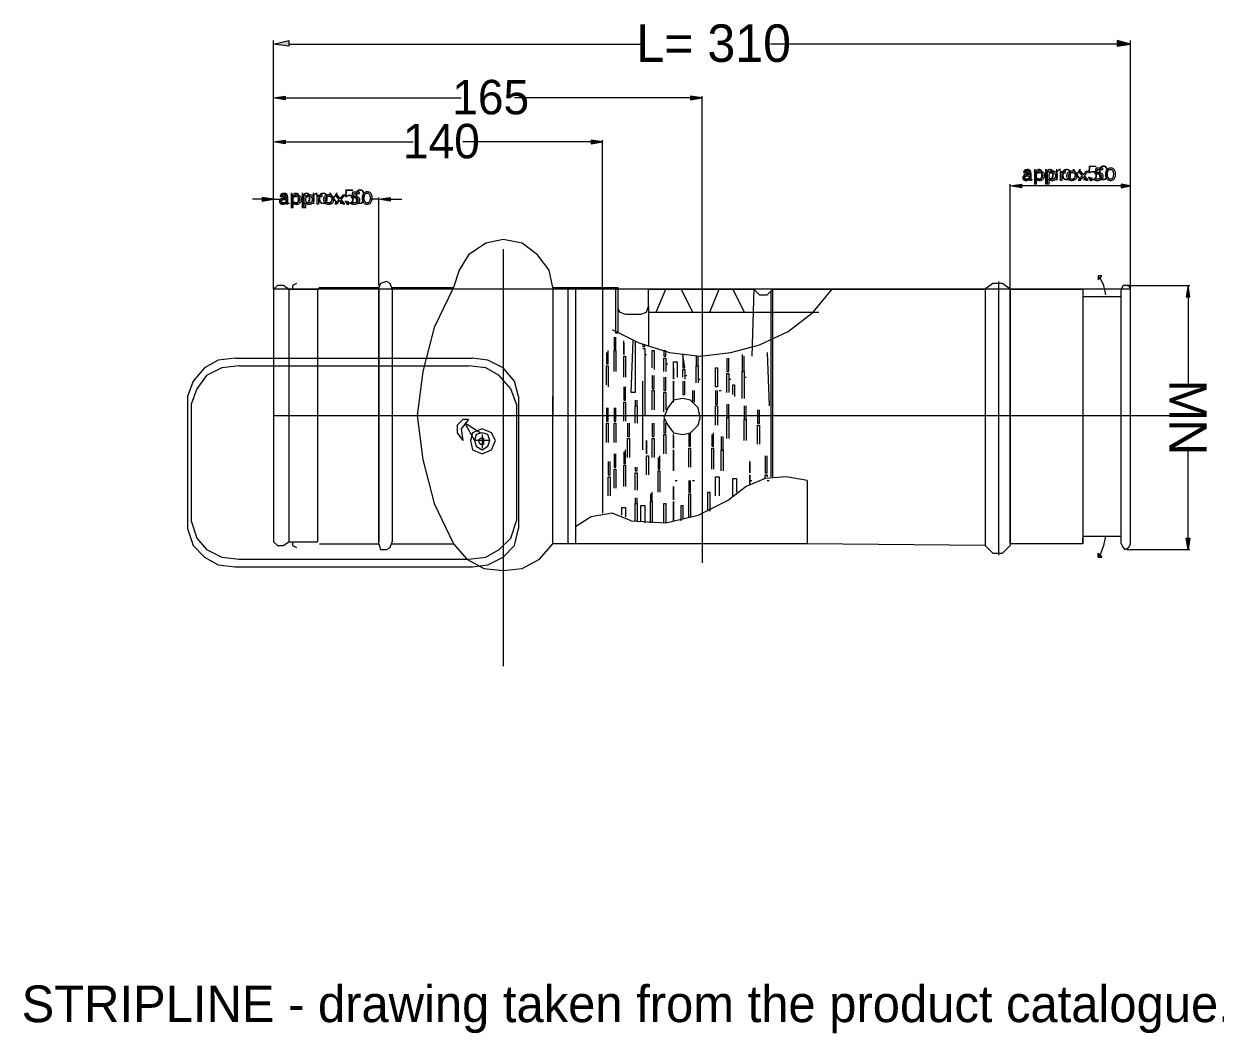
# Model space of a CAD drawing. Extents: x 0 to 243, y -13 to 181.
# Drawn here: x 0.2 to 130.5, y -13.2 to 97.1 of the extents above; entities that cross this region are included whole.
import ezdxf

# ---------------------------------------------------------------- set-up
doc = ezdxf.new("R2010")
doc.units = 0
for name, color, linetype in [('FILL', 8, 'Continuous'), ('GEOMETRY', 7, 'Continuous'), ('NOTE', 1, 'Continuous'), ('TEXT', 7, 'Continuous')]:
    doc.layers.add(name, color=color, linetype=linetype)

msp = doc.modelspace()

# ---------------------------------------------------------------- hatches: boundary and pattern name
at = {"layer": 'FILL'}
for points in [[(27.54, 94.89), (29.21, 94.68), (29.21, 95.31)], [(119.78, 94.68), (121.24, 94.89), (119.78, 95.3)], [(27.54, 89.03), (28.8, 88.82), (28.8, 89.24)], [(73.14, 88.82), (74.39, 89.03), (73.14, 89.24)], [(27.54, 84.22), (28.8, 84.01), (28.8, 84.43)], [(62.26, 84.01), (63.52, 84.22), (62.26, 84.43)], [(108.07, 79.41), (109.32, 79.2), (109.32, 79.62)], [(120.2, 79.2), (121.24, 79.41), (120.2, 79.62)], [(26.29, 77.74), (27.54, 77.95), (26.29, 78.15)], [(39.04, 77.95), (40.3, 77.74), (40.3, 78.15)], [(117.69, 69.37), (117.9, 69.37)], [(127.31, 67.28), (127.73, 67.28), (127.52, 68.53)], [(127.31, 40.92), (127.52, 39.67), (127.73, 40.92)], [(117.69, 39.04), (117.9, 39.04), (117.69, 39.25)], [(117.69, 38.83), (118.11, 38.83), (117.69, 39.04)], [(117.69, 39.04), (118.11, 38.83), (117.9, 39.04)]]:
    msp.add_hatch(color=7, dxfattribs=at).paths.add_polyline_path(points)

# ---------------------------------------------------------------- linework, layer by layer
at = {"layer": 'GEOMETRY', "lineweight": 13}
for points in [[(121.24, 68.11), (27.54, 68.11), (27.54, 95.3)], [(121.24, 68.11), (121.24, 95.3)], [(29.21, 94.89), (67.73, 94.89)], [(119.78, 94.89), (81.86, 94.89)], [(27.54, 68.32), (27.54, 89.24)], [(28.8, 89.03), (48.04, 89.03)], [(73.14, 89.03), (53.89, 89.03)], [(74.39, 68.11), (74.39, 89.24)], [(27.54, 68.11), (27.54, 84.43)], [(28.8, 84.22), (42.81, 84.22)], [(62.26, 84.22), (48.25, 84.22)], [(63.52, 68.11), (63.52, 84.43)], [(108.07, 68.11), (108.07, 79.62)], [(121.24, 68.74), (121.24, 79.62)], [(27.54, 68.11), (27.54, 78.15)], [(39.04, 68.53), (39.04, 78.15)], [(120.2, 79.41), (109.32, 79.41)], [(26.29, 77.95), (25.24, 77.95)], [(27.54, 77.95), (28.38, 77.95)], [(39.04, 77.95), (38.21, 77.95)], [(40.3, 77.95), (41.55, 77.95)], [(58.08, 68.32), (57.66, 70.21), (56.4, 71.88), (54.73, 73.14), (52.64, 73.55), (50.76, 73.14), (48.87, 71.88), (47.83, 70.21), (47.2, 68.32)], [(52.64, 72.51), (52.64, 26.91)], [(118.52, 67.49), (118.31, 68.53), (117.9, 69.37)], [(29.21, 68.11), (28.59, 68.53), (27.96, 68.53), (27.54, 68.11)], [(27.54, 68.11), (27.54, 40.51)], [(29.21, 68.11), (29.21, 40.51)], [(29.21, 68.11), (32.35, 68.11)], [(30.05, 68.74), (29.63, 68.53), (29.63, 68.11)], [(32.35, 68.11), (32.56, 68.32), (39.04, 68.32)], [(32.35, 68.11), (32.35, 40.51)], [(40.51, 68.11), (40.3, 68.74), (39.88, 68.95), (39.25, 68.74), (39.04, 68.32)], [(39.04, 68.32), (39.04, 40.51)], [(39.04, 40.3), (39.04, 68.11)], [(40.51, 68.32), (40.51, 40.51)], [(40.51, 68.32), (47.2, 68.32)], [(47.2, 68.32), (45.11, 63.93), (43.85, 59.12), (43.23, 54.31), (43.85, 49.5), (45.11, 44.69), (47.2, 40.3)], [(58.08, 68.32), (58.08, 54.31)], [(58.08, 68.32), (65.19, 68.32), (65.19, 66.02)], [(59.75, 40.3), (59.75, 68.11)], [(60.59, 40.3), (60.59, 68.11)], [(63.52, 68.32), (63.52, 43.64)], [(64.56, 63.72), (67.49, 62.26), (70.84, 61.21), (74.18, 60.79), (77.53, 61.21), (80.67, 62.05), (83.8, 63.51), (86.52, 65.6), (88.61, 68.11)], [(65.19, 66.02), (65.19, 63.3), (64.98, 63.3), (64.98, 68.32)], [(68.54, 66.23), (68.54, 68.11), (80.04, 68.11), (79.83, 60.79)], [(69.37, 65.6), (70.42, 68.11)], [(72.09, 68.11), (73.35, 65.6)], [(72.72, 68.11), (74.18, 68.11)], [(74.39, 68.11), (74.39, 38.21)], [(75.23, 65.6), (76.27, 68.11)], [(77.74, 68.11), (78.99, 65.6)], [(80.04, 68.11), (80.67, 67.49), (81.5, 67.49), (82.13, 68.11), (88.61, 68.11)], [(81.92, 67.91), (81.92, 47.62)], [(82.13, 47.62), (82.13, 68.11)], [(88.61, 68.11), (105.35, 68.11), (105.35, 40.09), (85.89, 40.3)], [(108.07, 68.11), (107.23, 68.74), (106.18, 68.74), (105.35, 68.11)], [(106.81, 68.95), (106.81, 39.04)], [(108.07, 40.3), (108.07, 68.11), (108.07, 40.09)], [(108.07, 68.11), (116.01, 68.11), (116.01, 40.3), (108.07, 40.3)], [(121.24, 68.11), (121.03, 68.53), (120.41, 68.53), (120.2, 68.11)], [(120.2, 40.3), (120.2, 68.11)], [(120.82, 68.53), (127.72, 68.53)], [(121.24, 40.3), (121.24, 68.11)], [(120.2, 67.28), (116.01, 67.28)], [(127.52, 67.28), (127.52, 57.74)], [(65.19, 66.02), (65.4, 65.6), (66.03, 65.4)], [(66.03, 65.4), (67.7, 65.4)], [(67.7, 65.4), (68.33, 65.6), (68.54, 66.23), (68.54, 61.84)], [(68.54, 65.6), (87.15, 65.6)], [(64.77, 62.89), (64.77, 61.42), (64.98, 61.42), (64.98, 62.89)], [(63.93, 61.21), (63.93, 59.96), (64.14, 59.96), (64.14, 61.42)], [(64.77, 61.42), (64.98, 61.42), (64.98, 59.12)], [(64.77, 59.12), (64.77, 61.42)], [(65.82, 62.26), (65.82, 61), (65.82, 62.47)], [(67.07, 62.47), (67.07, 56.82), (66.65, 56.82), (66.86, 62.47)], [(67.91, 62.05), (67.91, 61.84), (68.12, 61.84), (68.12, 62.05)], [(67.91, 61.63), (68.12, 61.63), (68.12, 54.31)], [(68.95, 61.42), (69.16, 61.42), (69.16, 59.33)], [(68.95, 59.54), (68.95, 61.42)], [(70.21, 61.42), (70.21, 60.79), (70.42, 60.79), (70.42, 61.21)], [(70.21, 61.42), (70.42, 61.42)], [(81.5, 61.21), (81.71, 55.36)], [(23.36, 60.59), (21.48, 60.38), (20.01, 59.54), (18.76, 58.08), (18.13, 56.4)], [(23.36, 60.59), (49.29, 60.59)], [(54.31, 56.4), (53.89, 58.08), (52.64, 59.54), (50.97, 60.38), (49.29, 60.59)], [(65.82, 60.79), (66.03, 60.79), (66.03, 58.49)], [(65.82, 58.49), (65.82, 60.79)], [(68.12, 61), (68.33, 61)], [(70.21, 60.59), (70.42, 60.59), (70.42, 59.12)], [(70.21, 59.12), (70.21, 60.59)], [(70.42, 59.96), (70.63, 59.96)], [(71.25, 60.17), (71.67, 60.17), (71.67, 58.49)], [(71.25, 58.7), (71.25, 60.17)], [(73.76, 60.79), (73.76, 59.75), (73.97, 59.75), (73.97, 60.79)], [(77.11, 60.59), (77.11, 59.12), (77.32, 59.12), (77.32, 60.59)], [(78.78, 61), (78.78, 59.12), (78.99, 59.12), (78.99, 60.79)], [(23.78, 59.75), (21.89, 59.54), (20.22, 58.7), (19.17, 57.24), (18.55, 55.57)], [(23.78, 59.75), (48.87, 59.75)], [(54.1, 55.57), (53.48, 57.24), (52.22, 58.7), (50.76, 59.54), (48.87, 59.75)], [(63.93, 59.75), (64.14, 59.75), (64.14, 57.45)], [(63.93, 57.66), (63.93, 59.75)], [(68.95, 58.7), (68.95, 57.24), (69.16, 57.24), (69.16, 58.7)], [(71.25, 59.54), (71.25, 58.28), (71.25, 59.75)], [(72.3, 59.33), (72.51, 59.33), (72.51, 58.28)], [(72.3, 58.49), (72.3, 59.33)], [(72.51, 58.7), (72.72, 58.7)], [(73.76, 59.75), (73.97, 59.75), (73.97, 57.87)], [(73.76, 57.87), (73.76, 59.75)], [(77.11, 58.91), (77.32, 58.91), (77.32, 56.82)], [(77.11, 56.82), (77.11, 58.91)], [(78.78, 59.12), (78.99, 59.12), (78.99, 56.19)], [(78.78, 56.19), (78.78, 59.12)], [(65.82, 57.45), (65.82, 55.98), (66.03, 55.98), (66.03, 57.45)], [(67.91, 50.55), (67.91, 58.08)], [(70.21, 58.49), (70.21, 57.03), (70.42, 57.03), (70.42, 58.49)], [(71.25, 58.08), (71.25, 55.98)], [(71.25, 55.77), (71.25, 58.08)], [(72.3, 58.08), (72.3, 56.61), (72.51, 56.61), (72.51, 58.08)], [(73.97, 58.28), (74.18, 58.28)], [(77.32, 58.28), (77.53, 58.28)], [(77.74, 57.66), (77.95, 57.66), (77.95, 56.4)], [(77.74, 56.61), (77.74, 57.66)], [(78.99, 58.49), (79.2, 58.49)], [(18.13, 56.4), (18.13, 41.97)], [(54.31, 56.4), (54.31, 41.97)], [(85.89, 40.3), (58.08, 40.3), (58.08, 56.4)], [(68.95, 57.03), (69.16, 57.03), (69.16, 54.94)], [(68.95, 54.94), (68.95, 57.03)], [(70.21, 56.82), (70.42, 56.82), (70.42, 54.94)], [(70.21, 54.73), (70.21, 56.82)], [(73.35, 57.03), (73.35, 55.77)], [(73.56, 55.77), (73.56, 57.03)], [(75.86, 57.03), (75.86, 55.57), (76.07, 55.57), (76.07, 57.03)], [(76.27, 57.03), (76.48, 57.03)], [(18.55, 55.57), (18.55, 42.81)], [(54.1, 55.57), (54.1, 42.81)], [(63.93, 55.15), (63.93, 53.68), (64.14, 53.68), (64.14, 55.15)], [(64.77, 55.15), (64.77, 53.68), (64.98, 53.68), (64.98, 55.15)], [(65.82, 55.77), (66.03, 55.77), (66.03, 53.68)], [(65.82, 53.68), (65.82, 55.77)], [(67.07, 55.98), (67.07, 55.36), (67.28, 55.36), (67.28, 55.98)], [(67.07, 55.36), (67.28, 55.36), (67.28, 53.47)], [(67.07, 53.47), (67.07, 55.36)], [(75.86, 55.36), (76.07, 55.36), (76.07, 53.26)], [(75.86, 53.26), (75.86, 55.36)], [(77.11, 55.57), (77.11, 54.1), (77.32, 54.1), (77.32, 55.57)], [(78.99, 55.36), (78.99, 53.89), (79.2, 53.89), (79.2, 55.36)], [(80.46, 54.94), (80.46, 53.47), (80.67, 53.47), (80.67, 54.94)], [(27.54, 54.31), (127.52, 54.31)], [(48.25, 53.89), (47.62, 53.26), (47.62, 52.43), (48.25, 51.59)], [(48.87, 53.89), (48.04, 52.85), (48.25, 51.59)], [(48.87, 53.89), (48.25, 53.89)], [(50.13, 52.43), (48.46, 53.47), (49.5, 51.59)], [(63.93, 53.47), (64.14, 53.47), (64.14, 51.38)], [(63.93, 51.38), (63.93, 53.47)], [(64.77, 53.47), (64.98, 53.47), (64.98, 51.38)], [(64.77, 51.38), (64.77, 53.47)], [(66.23, 53.47), (66.23, 52.01), (66.44, 52.01), (66.44, 53.47)], [(68.95, 53.47), (68.95, 52.01), (69.16, 52.01), (69.16, 53.47)], [(70.21, 53.89), (70.21, 52.43), (70.42, 52.43), (70.42, 53.47)], [(77.11, 54.1), (77.32, 54.1), (77.32, 51.8)], [(77.11, 51.8), (77.11, 54.1)], [(78.99, 53.89), (79.2, 53.89), (79.2, 51.59)], [(78.99, 51.59), (78.99, 53.89)], [(50.34, 52.22), (50.34, 50.75)], [(70.21, 52.22), (70.42, 52.22), (70.42, 50.13)], [(70.21, 50.13), (70.21, 52.22)], [(71.25, 52.01), (71.25, 50.75), (71.25, 52.22)], [(72.93, 52.43), (72.93, 50.96), (73.14, 50.96), (73.14, 52.43)], [(75.44, 52.22), (75.44, 50.96), (75.65, 50.96), (75.65, 52.43)], [(80.46, 51.17), (80.46, 53.27)], [(80.46, 53.26), (80.67, 53.26), (80.67, 51.17)], [(51.17, 51.59), (49.5, 51.59)], [(66.23, 51.8), (66.44, 51.8), (66.44, 49.71)], [(66.23, 49.71), (66.23, 51.8)], [(68.95, 51.8), (69.16, 51.8), (69.16, 49.71)], [(68.95, 49.71), (68.95, 51.8)], [(76.48, 52.01), (76.48, 50.54), (76.69, 50.54), (76.69, 52.01)], [(127.52, 40.92), (127.52, 50.89)], [(64.77, 50.13), (64.77, 48.66), (64.98, 48.66), (64.98, 50.13)], [(65.82, 50.34), (65.82, 49.08), (66.03, 49.08), (66.03, 50.55)], [(68.33, 49.92), (68.54, 49.92), (68.54, 47.83)], [(68.33, 47.83), (68.33, 49.92)], [(69.58, 49.71), (69.58, 48.45), (69.79, 48.45), (69.79, 49.92)], [(72.93, 50.76), (73.14, 50.76), (73.14, 48.66)], [(72.93, 48.66), (72.93, 50.76)], [(75.44, 50.76), (75.65, 50.76), (75.65, 48.45)], [(75.44, 48.45), (75.44, 50.76)], [(76.48, 50.55), (76.69, 50.55), (76.69, 48.25)], [(76.48, 48.25), (76.48, 50.55)], [(81.29, 49.92), (81.29, 48.04), (81.5, 48.04), (81.5, 49.92)], [(64.14, 49.29), (64.14, 47.83), (64.35, 47.83), (64.35, 49.29)], [(64.77, 48.45), (64.98, 48.45), (64.98, 46.36)], [(64.77, 46.36), (64.77, 48.45)], [(65.82, 48.87), (66.03, 48.87), (66.03, 46.57)], [(65.82, 46.57), (65.82, 48.87)], [(67.07, 48.66), (67.07, 48.25), (67.28, 48.25), (67.28, 48.66)], [(69.58, 48.25), (69.79, 48.25), (69.79, 45.94)], [(69.58, 45.94), (69.58, 48.25)], [(64.14, 47.62), (64.35, 47.62), (64.35, 45.53)], [(64.14, 45.53), (64.14, 47.62)], [(67.07, 48.04), (67.28, 48.04), (67.28, 46.15)], [(67.07, 46.15), (67.07, 48.04)], [(71.46, 47.2), (71.67, 47.2)], [(72.93, 47.2), (72.93, 45.94), (73.14, 45.94), (73.14, 47.2)], [(73.35, 47.2), (73.56, 47.2)], [(75.86, 47.62), (76.27, 47.62), (76.27, 45.53)], [(75.86, 45.53), (75.86, 47.62)], [(85.89, 47.2), (83.59, 47.62), (81.29, 47.41), (79.2, 46.57), (77.32, 45.11)], [(77.74, 47.41), (78.16, 47.41), (78.16, 45.94)], [(77.74, 45.53), (77.74, 47.41)], [(79.62, 47.83), (79.62, 46.99)], [(79.62, 46.78), (79.62, 47.83)], [(79.62, 47.2), (79.83, 47.2)], [(81.29, 47.83), (81.5, 47.83), (81.5, 47.62)], [(81.29, 47.41), (81.29, 47.83)], [(81.5, 47.2), (81.71, 47.2)], [(85.89, 47.2), (85.89, 40.3)], [(58.08, 40.3), (58.08, 46.57)], [(68.74, 45.74), (68.74, 44.9), (68.95, 44.9), (68.95, 45.94)], [(72.93, 45.74), (73.14, 45.74), (73.14, 43.22)], [(72.93, 43.22), (72.93, 45.74)], [(75.02, 45.94), (75.23, 45.94), (75.23, 43.85)], [(75.02, 43.85), (75.02, 45.94)], [(66.65, 42.81), (70.42, 42.6), (73.97, 43.43), (77.32, 45.11)], [(67.07, 45.32), (67.07, 44.69), (67.28, 44.69), (67.28, 45.32)], [(67.07, 44.69), (67.28, 44.69), (67.28, 42.81)], [(67.07, 42.81), (67.07, 44.69)], [(67.7, 44.48), (68.12, 44.48), (68.12, 42.6)], [(67.7, 42.81), (67.7, 44.48)], [(68.74, 44.9), (68.95, 44.9), (68.95, 42.6)], [(68.74, 42.6), (68.74, 44.9)], [(70.21, 44.69), (70.42, 44.69), (70.42, 42.6)], [(70.21, 42.6), (70.21, 44.69)], [(72.09, 44.48), (72.3, 44.48), (72.3, 43.02)], [(72.09, 42.81), (72.09, 44.48)], [(66.65, 42.81), (64.56, 43.64), (62.26, 43.22), (60.59, 42.18)], [(65.61, 44.27), (66.02, 44.27), (66.02, 43.22)], [(65.61, 43.43), (65.61, 44.27)], [(18.13, 41.97), (18.76, 40.09), (20.01, 38.83), (21.48, 38), (23.36, 37.79)], [(18.55, 42.81), (19.17, 40.92), (20.22, 39.67), (21.89, 38.83), (23.78, 38.62)], [(23.36, 37.79), (49.29, 37.79), (50.97, 38), (52.64, 38.83), (53.89, 40.09), (54.31, 41.97)], [(23.78, 38.62), (48.87, 38.62), (50.76, 38.83), (52.22, 39.67), (53.48, 40.92), (54.1, 42.81)], [(27.54, 40.51), (27.96, 40.09), (28.59, 40.09), (29.21, 40.51), (32.35, 40.51)], [(29.63, 40.51), (29.63, 40.09), (30.05, 39.88)], [(32.56, 40.3), (39.04, 40.3), (39.25, 39.67), (39.88, 39.67), (40.3, 39.88), (40.51, 40.51)], [(116.01, 41.13), (120.2, 41.13)], [(116.01, 40.3), (116.01, 40.92)], [(117.9, 39.04), (118.31, 40.09), (118.52, 41.13)], [(40.51, 40.3), (47.2, 40.3)], [(47.2, 40.3), (48.66, 38.62), (50.55, 37.58), (52.64, 37.37), (54.73, 37.58), (56.61, 38.62), (58.08, 40.3)], [(105.35, 40.09), (106.18, 39.25), (107.23, 39.25), (108.07, 40.09)], [(120.2, 40.3), (120.41, 39.88), (120.61, 39.67), (121.03, 39.88), (121.24, 40.3)], [(120.82, 39.67), (127.72, 39.67)]]:
    msp.add_lwpolyline(points, dxfattribs=at)
for points in [[(29.21, 95.3), (29.21, 94.68), (27.54, 94.89), (29.21, 95.3)], [(119.78, 95.3), (119.78, 94.68), (121.24, 94.89), (119.78, 95.3)], [(28.8, 89.24), (28.8, 88.82), (27.54, 89.03), (28.8, 89.24)], [(73.14, 89.24), (73.14, 88.82), (74.39, 89.03), (73.14, 89.24)], [(28.8, 84.43), (28.8, 84.01), (27.54, 84.22), (28.8, 84.43)], [(62.26, 84.43), (62.26, 84.01), (63.52, 84.22), (62.26, 84.43)], [(109.32, 79.62), (109.32, 79.2), (108.07, 79.41), (109.32, 79.62)], [(120.2, 79.62), (120.2, 79.2), (121.24, 79.41), (120.2, 79.62)], [(26.29, 78.15), (26.29, 77.74), (27.54, 77.95), (26.29, 78.15)], [(40.3, 78.15), (40.3, 77.74), (39.04, 77.95), (40.3, 78.15)], [(117.9, 69.37), (118.11, 69.58), (117.69, 69.58), (117.69, 69.16), (117.9, 69.37)], [(117.69, 69.37), (117.9, 69.37), (117.69, 69.37)], [(127.31, 67.28), (127.73, 67.28), (127.52, 68.53), (127.31, 67.28)], [(72.3, 61), (72.3, 59.54), (72.51, 59.54), (72.3, 61)], [(75.86, 59.54), (76.06, 59.54), (76.06, 57.45), (75.86, 57.45), (75.86, 59.54)], [(74.18, 54.1), (73.97, 55.15), (73.14, 55.98), (72.3, 56.19), (71.25, 55.98), (70.63, 55.15), (70.21, 54.1), (70.63, 53.26), (71.25, 52.43), (72.3, 52.22), (73.14, 52.43), (73.97, 53.26), (74.18, 54.1)], [(51.8, 51.59), (51.38, 52.43), (50.34, 52.85), (49.29, 52.43), (49.08, 51.59), (49.29, 50.55), (50.34, 50.13), (51.38, 50.55), (51.8, 51.59)], [(51.17, 51.59), (50.97, 52.22), (50.34, 52.43), (49.71, 52.22), (49.5, 51.59), (49.71, 50.96), (50.34, 50.55), (50.97, 50.96), (51.17, 51.59)], [(50.55, 51.59), (50.55, 51.8), (50.13, 51.8), (49.92, 51.59), (50.13, 51.17), (50.55, 51.17), (50.55, 51.59)], [(68.33, 51.59), (68.33, 50.13), (68.33, 51.59)], [(71.25, 50.55), (71.25, 48.25), (71.25, 50.55)], [(79.62, 49.29), (79.62, 48.04), (79.62, 49.29)], [(71.25, 46.57), (71.25, 45.11), (71.25, 46.57)], [(71.25, 44.9), (71.25, 42.81), (71.25, 44.9)], [(127.31, 40.92), (127.73, 40.92), (127.52, 39.67), (127.31, 40.92)], [(117.69, 39.25), (117.69, 39.04), (117.9, 39.04), (117.69, 39.25)], [(117.9, 39.04), (118.11, 38.83), (117.69, 38.83), (117.69, 39.25), (117.9, 39.04)], [(117.69, 39.04), (117.69, 38.83), (118.11, 38.83), (117.69, 39.04)], [(117.69, 39.04), (117.9, 39.04), (118.11, 38.83), (117.69, 39.04)]]:
    msp.add_lwpolyline(points, close=True, dxfattribs=at)
at = {"layer": 'GEOMETRY', "lineweight": 5}
for points in [[(110.37, 80.63), (110.37, 80.68), (110.37, 80.73), (110.35, 80.77), (110.34, 80.82), (110.31, 80.86), (110.28, 80.9), (110.25, 80.94), (110.2, 80.97), (110.14, 80.99), (110.08, 81.01), (110, 81.02), (109.92, 81.03), (109.88, 81.03), (109.84, 81.02), (109.81, 81.02), (109.77, 81.02), (109.74, 81.01), (109.7, 81), (109.67, 80.99), (109.64, 80.99), (109.61, 80.98), (109.58, 80.97), (109.55, 80.95), (109.52, 80.94), (109.57, 80.82), (109.6, 80.84), (109.62, 80.85), (109.64, 80.85), (109.67, 80.86), (109.69, 80.87), (109.72, 80.88), (109.75, 80.88), (109.77, 80.89), (109.8, 80.89), (109.83, 80.89), (109.86, 80.9), (109.89, 80.9), (109.94, 80.89), (109.99, 80.89), (110.03, 80.87), (110.06, 80.86), (110.09, 80.84), (110.11, 80.82), (110.13, 80.79), (110.14, 80.77), (110.15, 80.74), (110.15, 80.72), (110.16, 80.69), (110.16, 80.67), (110.16, 80.65), (110.05, 80.65), (109.94, 80.64), (109.85, 80.63), (109.77, 80.61), (109.69, 80.59), (109.63, 80.56), (109.57, 80.53), (109.52, 80.49), (109.49, 80.45), (109.46, 80.4), (109.45, 80.35), (109.44, 80.29), (109.44, 80.26), (109.45, 80.22), (109.46, 80.19), (109.48, 80.16), (109.5, 80.13), (109.53, 80.1), (109.57, 80.08), (109.6, 80.06), (109.65, 80.04), (109.69, 80.02), (109.75, 80.02), (109.81, 80.01), (109.85, 80.02), (109.89, 80.02), (109.93, 80.03), (109.96, 80.03), (110, 80.05), (110.03, 80.06), (110.06, 80.07), (110.08, 80.09), (110.11, 80.1), (110.13, 80.12), (110.15, 80.14), (110.17, 80.16), (110.18, 80.16), (110.2, 80.04), (110.39, 80.04), (110.39, 80.05), (110.39, 80.07), (110.38, 80.09), (110.38, 80.11), (110.38, 80.13), (110.38, 80.15), (110.38, 80.17), (110.38, 80.19), (110.37, 80.21), (110.37, 80.23), (110.37, 80.25), (110.37, 80.27)], [(110.72, 79.64), (110.94, 79.64), (110.94, 80.17), (110.94, 80.17), (110.96, 80.14), (110.98, 80.12), (111.01, 80.1), (111.03, 80.08), (111.06, 80.07), (111.09, 80.05), (111.13, 80.04), (111.16, 80.03), (111.19, 80.02), (111.23, 80.02), (111.27, 80.01), (111.31, 80.01), (111.38, 80.02), (111.45, 80.03), (111.51, 80.05), (111.57, 80.07), (111.63, 80.1), (111.68, 80.14), (111.73, 80.19), (111.77, 80.25), (111.8, 80.31), (111.83, 80.38), (111.85, 80.45), (111.85, 80.53), (111.85, 80.61), (111.83, 80.67), (111.81, 80.74), (111.78, 80.79), (111.75, 80.84), (111.71, 80.89), (111.66, 80.93), (111.6, 80.96), (111.54, 80.99), (111.48, 81.01), (111.41, 81.02), (111.34, 81.03), (111.3, 81.03), (111.25, 81.02), (111.21, 81.01), (111.17, 81), (111.13, 80.99), (111.09, 80.98), (111.06, 80.96), (111.03, 80.94), (111, 80.92), (110.97, 80.89), (110.95, 80.87), (110.92, 80.84), (110.92, 80.84), (110.91, 81), (110.71, 81), (110.71, 80.98), (110.71, 80.96), (110.72, 80.93), (110.72, 80.91), (110.72, 80.88), (110.72, 80.86), (110.72, 80.83), (110.72, 80.81), (110.72, 80.78), (110.72, 80.75), (110.72, 80.72), (110.72, 80.69)], [(110.94, 80.6), (110.94, 80.6), (110.94, 80.61), (110.94, 80.62), (110.94, 80.62), (110.94, 80.63), (110.94, 80.63), (110.94, 80.64), (110.95, 80.65), (110.95, 80.65), (110.95, 80.66), (110.95, 80.66), (110.95, 80.67), (110.96, 80.7), (110.98, 80.73), (111, 80.76), (111.02, 80.78), (111.05, 80.81), (111.08, 80.83), (111.11, 80.84), (111.14, 80.86), (111.17, 80.87), (111.21, 80.88), (111.24, 80.88), (111.28, 80.89), (111.34, 80.88), (111.39, 80.87), (111.43, 80.86), (111.47, 80.84), (111.51, 80.81), (111.54, 80.78), (111.57, 80.74), (111.59, 80.71), (111.61, 80.66), (111.62, 80.62), (111.63, 80.57), (111.63, 80.53), (111.63, 80.47), (111.62, 80.42), (111.61, 80.37), (111.59, 80.33), (111.56, 80.29), (111.54, 80.26), (111.5, 80.23), (111.47, 80.2), (111.42, 80.18), (111.38, 80.17), (111.33, 80.16), (111.27, 80.15), (111.23, 80.15), (111.2, 80.16), (111.16, 80.17), (111.13, 80.18), (111.1, 80.19), (111.07, 80.21), (111.04, 80.23), (111.01, 80.25), (110.99, 80.28), (110.97, 80.3), (110.96, 80.33), (110.95, 80.36), (110.95, 80.36), (110.94, 80.37), (110.94, 80.38), (110.94, 80.38), (110.94, 80.39), (110.94, 80.39), (110.94, 80.4), (110.94, 80.41), (110.94, 80.41), (110.94, 80.42), (110.94, 80.42), (110.94, 80.43)], [(112.12, 79.64), (112.34, 79.64), (112.34, 80.17), (112.34, 80.17), (112.36, 80.14), (112.38, 80.12), (112.41, 80.1), (112.43, 80.08), (112.46, 80.07), (112.49, 80.05), (112.53, 80.04), (112.56, 80.03), (112.59, 80.02), (112.63, 80.02), (112.67, 80.01), (112.71, 80.01), (112.78, 80.02), (112.85, 80.03), (112.91, 80.05), (112.97, 80.07), (113.03, 80.1), (113.08, 80.14), (113.13, 80.19), (113.17, 80.25), (113.2, 80.31), (113.23, 80.38), (113.24, 80.45), (113.25, 80.53), (113.25, 80.61), (113.23, 80.67), (113.21, 80.74), (113.18, 80.79), (113.15, 80.84), (113.11, 80.89), (113.06, 80.93), (113, 80.96), (112.94, 80.99), (112.88, 81.01), (112.81, 81.02), (112.74, 81.03), (112.7, 81.03), (112.65, 81.02), (112.61, 81.01), (112.57, 81), (112.53, 80.99), (112.49, 80.98), (112.46, 80.96), (112.43, 80.94), (112.4, 80.92), (112.37, 80.89), (112.35, 80.87), (112.32, 80.84), (112.32, 80.84), (112.31, 81), (112.11, 81), (112.11, 80.98), (112.11, 80.96), (112.12, 80.93), (112.12, 80.91), (112.12, 80.88), (112.12, 80.86), (112.12, 80.83), (112.12, 80.81), (112.12, 80.78), (112.12, 80.75), (112.12, 80.72), (112.12, 80.69)], [(112.34, 80.6), (112.34, 80.6), (112.34, 80.61), (112.34, 80.62), (112.34, 80.62), (112.34, 80.63), (112.34, 80.63), (112.34, 80.64), (112.34, 80.65), (112.35, 80.65), (112.35, 80.66), (112.35, 80.66), (112.35, 80.67), (112.36, 80.7), (112.38, 80.73), (112.4, 80.76), (112.42, 80.78), (112.45, 80.81), (112.48, 80.83), (112.51, 80.84), (112.54, 80.86), (112.57, 80.87), (112.61, 80.88), (112.64, 80.88), (112.68, 80.89), (112.74, 80.88), (112.79, 80.87), (112.83, 80.86), (112.87, 80.84), (112.91, 80.81), (112.94, 80.78), (112.97, 80.74), (112.99, 80.71), (113.01, 80.66), (113.02, 80.62), (113.03, 80.57), (113.03, 80.53), (113.03, 80.47), (113.02, 80.42), (113.01, 80.37), (112.99, 80.33), (112.96, 80.29), (112.94, 80.26), (112.9, 80.23), (112.87, 80.2), (112.82, 80.18), (112.78, 80.17), (112.73, 80.16), (112.67, 80.15), (112.63, 80.15), (112.6, 80.16), (112.56, 80.17), (112.53, 80.18), (112.5, 80.19), (112.47, 80.21), (112.44, 80.23), (112.41, 80.25), (112.39, 80.28), (112.37, 80.3), (112.36, 80.33), (112.35, 80.36), (112.35, 80.36), (112.34, 80.37), (112.34, 80.38), (112.34, 80.38), (112.34, 80.39), (112.34, 80.39), (112.34, 80.4), (112.34, 80.41), (112.34, 80.41), (112.34, 80.42), (112.34, 80.42), (112.34, 80.43)], [(113.52, 80.04), (113.74, 80.04), (113.74, 80.55), (113.74, 80.56), (113.74, 80.57), (113.74, 80.57), (113.74, 80.58), (113.74, 80.59), (113.74, 80.6), (113.74, 80.6), (113.74, 80.61), (113.74, 80.62), (113.74, 80.62), (113.74, 80.63), (113.75, 80.64), (113.75, 80.67), (113.77, 80.7), (113.78, 80.73), (113.8, 80.75), (113.82, 80.78), (113.84, 80.8), (113.87, 80.82), (113.9, 80.83), (113.93, 80.84), (113.96, 80.85), (114, 80.86), (114.04, 80.86), (114.04, 80.86), (114.05, 80.86), (114.06, 80.86), (114.06, 80.86), (114.07, 80.86), (114.08, 80.86), (114.08, 80.86), (114.09, 80.86), (114.09, 80.86), (114.1, 80.86), (114.11, 80.86), (114.11, 80.86), (114.11, 81.02), (114.11, 81.02), (114.1, 81.02), (114.1, 81.02), (114.09, 81.02), (114.09, 81.02), (114.08, 81.02), (114.08, 81.03), (114.07, 81.03), (114.07, 81.03), (114.06, 81.03), (114.06, 81.03), (114.05, 81.03), (114.02, 81.02), (113.98, 81.02), (113.95, 81.01), (113.91, 81), (113.88, 80.99), (113.85, 80.97), (113.82, 80.95), (113.8, 80.93), (113.77, 80.9), (113.75, 80.88), (113.74, 80.85), (113.72, 80.81), (113.71, 80.81), (113.7, 81), (113.51, 81), (113.52, 80.98), (113.52, 80.96), (113.52, 80.94), (113.52, 80.91), (113.52, 80.89), (113.52, 80.86), (113.52, 80.84), (113.52, 80.81), (113.52, 80.79), (113.52, 80.76), (113.52, 80.73), (113.52, 80.7)], [(114.81, 80.01), (114.88, 80.02), (114.95, 80.03), (115.02, 80.04), (115.09, 80.07), (115.15, 80.1), (115.21, 80.14), (115.27, 80.18), (115.31, 80.24), (115.35, 80.3), (115.38, 80.37), (115.4, 80.44), (115.4, 80.53), (115.4, 80.6), (115.38, 80.67), (115.36, 80.73), (115.33, 80.79), (115.29, 80.84), (115.24, 80.89), (115.19, 80.93), (115.13, 80.96), (115.06, 80.99), (114.99, 81.01), (114.91, 81.02), (114.83, 81.03), (114.75, 81.02), (114.67, 81.01), (114.6, 80.99), (114.53, 80.97), (114.47, 80.93), (114.41, 80.89), (114.36, 80.84), (114.32, 80.79), (114.29, 80.73), (114.26, 80.66), (114.24, 80.59), (114.24, 80.51), (114.24, 80.44), (114.26, 80.37), (114.28, 80.3), (114.32, 80.25), (114.36, 80.19), (114.4, 80.15), (114.46, 80.11), (114.52, 80.07), (114.59, 80.05), (114.66, 80.03), (114.73, 80.02), (114.81, 80.01)], [(114.81, 80.15), (114.76, 80.15), (114.72, 80.16), (114.67, 80.17), (114.63, 80.2), (114.59, 80.22), (114.56, 80.25), (114.53, 80.29), (114.5, 80.33), (114.48, 80.37), (114.47, 80.42), (114.46, 80.47), (114.46, 80.52), (114.46, 80.56), (114.47, 80.61), (114.48, 80.65), (114.5, 80.7), (114.52, 80.74), (114.54, 80.78), (114.58, 80.81), (114.61, 80.84), (114.66, 80.86), (114.71, 80.88), (114.76, 80.89), (114.82, 80.89), (114.88, 80.89), (114.94, 80.88), (114.99, 80.86), (115.03, 80.84), (115.06, 80.81), (115.1, 80.77), (115.12, 80.73), (115.14, 80.69), (115.16, 80.65), (115.17, 80.61), (115.18, 80.57), (115.18, 80.52), (115.18, 80.47), (115.17, 80.42), (115.15, 80.37), (115.13, 80.33), (115.1, 80.29), (115.07, 80.25), (115.04, 80.22), (115, 80.2), (114.96, 80.17), (114.92, 80.16), (114.87, 80.15), (114.82, 80.15)], [(115.53, 81), (115.94, 80.53), (115.51, 80.04), (115.75, 80.04), (115.93, 80.25), (115.94, 80.27), (115.95, 80.28), (115.96, 80.3), (115.97, 80.31), (115.98, 80.32), (115.99, 80.34), (116, 80.35), (116.01, 80.37), (116.02, 80.38), (116.03, 80.39), (116.04, 80.41), (116.05, 80.42), (116.06, 80.42), (116.07, 80.41), (116.08, 80.39), (116.09, 80.38), (116.1, 80.37), (116.11, 80.35), (116.12, 80.34), (116.13, 80.32), (116.14, 80.31), (116.15, 80.3), (116.16, 80.28), (116.17, 80.27), (116.18, 80.25), (116.36, 80.04), (116.6, 80.04), (116.19, 80.54), (116.6, 81), (116.36, 81), (116.19, 80.8), (116.18, 80.79), (116.17, 80.77), (116.16, 80.76), (116.15, 80.75), (116.14, 80.73), (116.13, 80.72), (116.12, 80.71), (116.11, 80.69), (116.1, 80.68), (116.09, 80.67), (116.08, 80.65), (116.07, 80.64), (116.07, 80.64), (116.06, 80.65), (116.05, 80.67), (116.04, 80.68), (116.03, 80.69), (116.02, 80.71), (116.01, 80.72), (116, 80.73), (115.99, 80.74), (115.98, 80.76), (115.97, 80.77), (115.96, 80.78), (115.95, 80.8), (115.78, 81)], [(118.21, 81.34), (117.44, 81.34), (117.34, 80.72), (117.36, 80.72), (117.37, 80.72), (117.39, 80.72), (117.4, 80.72), (117.42, 80.73), (117.44, 80.73), (117.46, 80.73), (117.48, 80.73), (117.5, 80.73), (117.52, 80.73), (117.54, 80.73), (117.56, 80.73), (117.64, 80.73), (117.71, 80.72), (117.77, 80.71), (117.82, 80.69), (117.87, 80.67), (117.91, 80.65), (117.95, 80.62), (117.97, 80.59), (117.99, 80.56), (118.01, 80.52), (118.02, 80.48), (118.02, 80.44), (118.02, 80.4), (118.01, 80.36), (117.99, 80.32), (117.97, 80.29), (117.94, 80.26), (117.91, 80.23), (117.87, 80.21), (117.83, 80.19), (117.79, 80.18), (117.74, 80.17), (117.7, 80.16), (117.65, 80.16), (117.61, 80.16), (117.57, 80.16), (117.54, 80.16), (117.51, 80.17), (117.47, 80.17), (117.44, 80.18), (117.41, 80.19), (117.39, 80.2), (117.36, 80.2), (117.34, 80.21), (117.32, 80.22), (117.3, 80.23), (117.25, 80.09), (117.27, 80.08), (117.29, 80.07), (117.32, 80.06), (117.35, 80.06), (117.38, 80.05), (117.41, 80.04), (117.44, 80.03), (117.48, 80.03), (117.52, 80.02), (117.56, 80.02), (117.6, 80.01), (117.65, 80.01), (117.73, 80.02), (117.81, 80.03), (117.88, 80.05), (117.95, 80.07), (118.02, 80.1), (118.07, 80.14), (118.12, 80.18), (118.16, 80.23), (118.2, 80.28), (118.22, 80.34), (118.23, 80.4), (118.24, 80.46), (118.24, 80.5), (118.23, 80.54), (118.22, 80.57), (118.21, 80.61), (118.19, 80.64), (118.17, 80.67), (118.15, 80.7), (118.13, 80.72), (118.1, 80.74), (118.07, 80.76), (118.04, 80.78), (118.01, 80.8), (117.99, 80.81), (117.96, 80.82), (117.93, 80.83), (117.91, 80.84), (117.88, 80.84), (117.85, 80.85), (117.82, 80.85), (117.79, 80.86), (117.76, 80.86), (117.73, 80.86), (117.7, 80.87), (117.67, 80.87), (117.65, 80.87), (117.64, 80.87), (117.63, 80.87), (117.62, 80.86), (117.6, 80.86), (117.59, 80.86), (117.58, 80.86), (117.57, 80.86), (117.56, 80.86), (117.56, 80.86), (117.55, 80.86), (117.54, 80.86), (117.6, 81.19), (118.21, 81.19)], [(119.03, 80.01), (119.11, 80.02), (119.19, 80.03), (119.26, 80.06), (119.33, 80.09), (119.39, 80.14), (119.44, 80.19), (119.48, 80.25), (119.52, 80.33), (119.54, 80.41), (119.57, 80.5), (119.58, 80.59), (119.58, 80.7), (119.58, 80.8), (119.57, 80.89), (119.55, 80.98), (119.52, 81.06), (119.48, 81.12), (119.44, 81.19), (119.39, 81.24), (119.34, 81.28), (119.28, 81.31), (119.21, 81.34), (119.13, 81.35), (119.05, 81.36), (118.97, 81.35), (118.9, 81.34), (118.83, 81.31), (118.76, 81.28), (118.7, 81.24), (118.65, 81.18), (118.61, 81.12), (118.57, 81.05), (118.54, 80.97), (118.51, 80.88), (118.5, 80.79), (118.5, 80.68), (118.5, 80.58), (118.51, 80.48), (118.54, 80.4), (118.57, 80.32), (118.6, 80.25), (118.65, 80.19), (118.7, 80.13), (118.75, 80.09), (118.81, 80.06), (118.88, 80.03), (118.95, 80.02), (119.03, 80.01)], [(119.03, 80.15), (118.98, 80.16), (118.94, 80.17), (118.9, 80.19), (118.86, 80.22), (118.83, 80.25), (118.8, 80.3), (118.77, 80.35), (118.75, 80.4), (118.73, 80.47), (118.72, 80.54), (118.71, 80.61), (118.71, 80.69), (118.71, 80.77), (118.72, 80.85), (118.73, 80.91), (118.75, 80.97), (118.77, 81.03), (118.8, 81.08), (118.83, 81.12), (118.86, 81.16), (118.9, 81.19), (118.94, 81.21), (118.99, 81.22), (119.04, 81.22), (119.09, 81.22), (119.14, 81.2), (119.18, 81.18), (119.22, 81.16), (119.25, 81.12), (119.28, 81.08), (119.31, 81.03), (119.33, 80.97), (119.34, 80.91), (119.35, 80.84), (119.36, 80.77), (119.36, 80.69), (119.36, 80.61), (119.35, 80.54), (119.34, 80.47), (119.32, 80.4), (119.3, 80.35), (119.28, 80.3), (119.25, 80.25), (119.22, 80.22), (119.18, 80.19), (119.14, 80.17), (119.09, 80.16), (119.04, 80.15)], [(110.16, 80.36), (110.16, 80.36), (110.16, 80.35), (110.16, 80.35), (110.16, 80.34), (110.16, 80.34), (110.16, 80.33), (110.16, 80.33), (110.16, 80.32), (110.16, 80.32), (110.16, 80.32), (110.15, 80.31), (110.15, 80.31), (110.14, 80.29), (110.13, 80.27), (110.11, 80.25), (110.1, 80.23), (110.08, 80.21), (110.05, 80.2), (110.03, 80.18), (110, 80.17), (109.97, 80.16), (109.93, 80.15), (109.9, 80.15), (109.86, 80.15), (109.83, 80.15), (109.81, 80.15), (109.78, 80.15), (109.76, 80.16), (109.74, 80.17), (109.72, 80.19), (109.7, 80.2), (109.69, 80.22), (109.67, 80.24), (109.67, 80.26), (109.66, 80.29), (109.66, 80.31), (109.66, 80.36), (109.68, 80.39), (109.7, 80.43), (109.74, 80.45), (109.78, 80.48), (109.82, 80.49), (109.87, 80.51), (109.93, 80.52), (109.98, 80.52), (110.04, 80.53), (110.1, 80.53), (110.16, 80.53)], [(116.91, 80.01), (116.93, 80.01), (116.95, 80.02), (116.97, 80.02), (116.99, 80.03), (117, 80.04), (117.01, 80.05), (117.03, 80.06), (117.04, 80.08), (117.04, 80.09), (117.05, 80.11), (117.05, 80.12), (117.05, 80.14), (117.05, 80.16), (117.05, 80.17), (117.04, 80.19), (117.04, 80.21), (117.03, 80.22), (117.01, 80.23), (117, 80.24), (116.99, 80.25), (116.97, 80.26), (116.95, 80.26), (116.93, 80.27), (116.91, 80.27), (116.89, 80.27), (116.87, 80.26), (116.85, 80.26), (116.83, 80.25), (116.82, 80.24), (116.8, 80.23), (116.79, 80.22), (116.78, 80.2), (116.77, 80.19), (116.77, 80.17), (116.76, 80.16), (116.76, 80.14), (116.76, 80.12), (116.77, 80.11), (116.77, 80.09), (116.78, 80.08), (116.79, 80.06), (116.8, 80.05), (116.82, 80.04), (116.83, 80.03), (116.85, 80.02), (116.87, 80.02), (116.88, 80.01), (116.9, 80.01)], [(29.12, 78.03), (29.11, 78.08), (29.11, 78.13), (29.1, 78.18), (29.08, 78.22), (29.06, 78.26), (29.03, 78.3), (28.99, 78.34), (28.94, 78.37), (28.89, 78.39), (28.82, 78.41), (28.75, 78.42), (28.66, 78.43), (28.62, 78.43), (28.59, 78.42), (28.55, 78.42), (28.51, 78.42), (28.48, 78.41), (28.44, 78.4), (28.41, 78.4), (28.38, 78.39), (28.35, 78.38), (28.32, 78.37), (28.29, 78.36), (28.27, 78.34), (28.32, 78.23), (28.34, 78.24), (28.36, 78.25), (28.38, 78.26), (28.41, 78.26), (28.43, 78.27), (28.46, 78.28), (28.49, 78.29), (28.52, 78.29), (28.54, 78.29), (28.57, 78.3), (28.6, 78.3), (28.63, 78.3), (28.69, 78.3), (28.73, 78.29), (28.77, 78.28), (28.81, 78.26), (28.83, 78.24), (28.86, 78.22), (28.87, 78.19), (28.88, 78.17), (28.89, 78.14), (28.9, 78.12), (28.9, 78.09), (28.9, 78.07), (28.9, 78.05), (28.79, 78.05), (28.69, 78.04), (28.59, 78.03), (28.51, 78.01), (28.43, 77.99), (28.37, 77.96), (28.31, 77.93), (28.27, 77.89), (28.23, 77.85), (28.2, 77.8), (28.19, 77.75), (28.18, 77.69), (28.19, 77.66), (28.19, 77.62), (28.21, 77.59), (28.22, 77.56), (28.25, 77.53), (28.27, 77.5), (28.31, 77.48), (28.35, 77.46), (28.39, 77.44), (28.44, 77.43), (28.49, 77.42), (28.55, 77.42), (28.59, 77.42), (28.63, 77.42), (28.67, 77.43), (28.7, 77.44), (28.74, 77.45), (28.77, 77.46), (28.8, 77.47), (28.83, 77.49), (28.85, 77.5), (28.87, 77.52), (28.89, 77.54), (28.91, 77.56), (28.92, 77.56), (28.94, 77.44), (29.13, 77.44), (29.13, 77.45), (29.13, 77.47), (29.13, 77.49), (29.12, 77.51), (29.12, 77.53), (29.12, 77.55), (29.12, 77.57), (29.12, 77.59), (29.12, 77.61), (29.12, 77.63), (29.12, 77.65), (29.12, 77.67)], [(29.46, 77.04), (29.68, 77.04), (29.68, 77.57), (29.69, 77.57), (29.7, 77.54), (29.73, 77.52), (29.75, 77.5), (29.78, 77.49), (29.8, 77.47), (29.83, 77.46), (29.87, 77.44), (29.9, 77.43), (29.94, 77.43), (29.97, 77.42), (30.01, 77.42), (30.05, 77.42), (30.12, 77.42), (30.19, 77.43), (30.25, 77.45), (30.31, 77.47), (30.37, 77.51), (30.43, 77.55), (30.47, 77.59), (30.51, 77.65), (30.55, 77.71), (30.57, 77.78), (30.59, 77.85), (30.59, 77.94), (30.59, 78.01), (30.57, 78.07), (30.55, 78.14), (30.53, 78.19), (30.49, 78.25), (30.45, 78.29), (30.4, 78.33), (30.35, 78.37), (30.29, 78.39), (30.22, 78.41), (30.16, 78.42), (30.09, 78.43), (30.04, 78.43), (29.99, 78.42), (29.95, 78.42), (29.91, 78.41), (29.87, 78.39), (29.84, 78.38), (29.8, 78.36), (29.77, 78.34), (29.74, 78.32), (29.71, 78.29), (29.69, 78.27), (29.66, 78.24), (29.66, 78.24), (29.65, 78.41), (29.45, 78.41), (29.45, 78.38), (29.46, 78.36), (29.46, 78.33), (29.46, 78.31), (29.46, 78.29), (29.46, 78.26), (29.46, 78.23), (29.46, 78.21), (29.46, 78.18), (29.46, 78.15), (29.46, 78.12), (29.46, 78.09)], [(29.68, 78), (29.68, 78), (29.68, 78.01), (29.68, 78.02), (29.68, 78.02), (29.68, 78.03), (29.68, 78.03), (29.69, 78.04), (29.69, 78.05), (29.69, 78.05), (29.69, 78.06), (29.69, 78.07), (29.69, 78.07), (29.7, 78.1), (29.72, 78.13), (29.74, 78.16), (29.76, 78.19), (29.79, 78.21), (29.82, 78.23), (29.85, 78.25), (29.88, 78.26), (29.91, 78.27), (29.95, 78.28), (29.99, 78.29), (30.02, 78.29), (30.08, 78.28), (30.13, 78.27), (30.17, 78.26), (30.21, 78.24), (30.25, 78.21), (30.28, 78.18), (30.31, 78.15), (30.33, 78.11), (30.35, 78.07), (30.36, 78.02), (30.37, 77.98), (30.37, 77.93), (30.37, 77.87), (30.36, 77.82), (30.35, 77.78), (30.33, 77.73), (30.31, 77.69), (30.28, 77.66), (30.24, 77.63), (30.21, 77.6), (30.16, 77.58), (30.12, 77.57), (30.07, 77.56), (30.01, 77.55), (29.97, 77.56), (29.94, 77.56), (29.9, 77.57), (29.87, 77.58), (29.84, 77.59), (29.81, 77.61), (29.78, 77.63), (29.76, 77.65), (29.73, 77.68), (29.72, 77.7), (29.7, 77.73), (29.69, 77.76), (29.69, 77.77), (29.69, 77.77), (29.69, 77.78), (29.68, 77.78), (29.68, 77.79), (29.68, 77.8), (29.68, 77.8), (29.68, 77.81), (29.68, 77.81), (29.68, 77.82), (29.68, 77.83), (29.68, 77.83)], [(30.86, 77.04), (31.08, 77.04), (31.08, 77.57), (31.09, 77.57), (31.1, 77.54), (31.13, 77.52), (31.15, 77.5), (31.18, 77.49), (31.2, 77.47), (31.23, 77.46), (31.27, 77.44), (31.3, 77.43), (31.34, 77.43), (31.37, 77.42), (31.41, 77.42), (31.45, 77.42), (31.52, 77.42), (31.59, 77.43), (31.65, 77.45), (31.71, 77.47), (31.77, 77.51), (31.83, 77.55), (31.87, 77.59), (31.91, 77.65), (31.95, 77.71), (31.97, 77.78), (31.99, 77.85), (31.99, 77.94), (31.99, 78.01), (31.97, 78.07), (31.95, 78.14), (31.93, 78.19), (31.89, 78.25), (31.85, 78.29), (31.8, 78.33), (31.75, 78.37), (31.69, 78.39), (31.62, 78.41), (31.56, 78.42), (31.49, 78.43), (31.44, 78.43), (31.39, 78.42), (31.35, 78.42), (31.31, 78.41), (31.27, 78.39), (31.24, 78.38), (31.2, 78.36), (31.17, 78.34), (31.14, 78.32), (31.11, 78.29), (31.09, 78.27), (31.06, 78.24), (31.06, 78.24), (31.05, 78.41), (30.85, 78.41), (30.85, 78.38), (30.86, 78.36), (30.86, 78.33), (30.86, 78.31), (30.86, 78.29), (30.86, 78.26), (30.86, 78.23), (30.86, 78.21), (30.86, 78.18), (30.86, 78.15), (30.86, 78.12), (30.86, 78.09)], [(31.08, 78), (31.08, 78), (31.08, 78.01), (31.08, 78.02), (31.08, 78.02), (31.08, 78.03), (31.08, 78.03), (31.09, 78.04), (31.09, 78.05), (31.09, 78.05), (31.09, 78.06), (31.09, 78.07), (31.09, 78.07), (31.1, 78.1), (31.12, 78.13), (31.14, 78.16), (31.16, 78.19), (31.19, 78.21), (31.22, 78.23), (31.25, 78.25), (31.28, 78.26), (31.31, 78.27), (31.35, 78.28), (31.39, 78.29), (31.42, 78.29), (31.48, 78.28), (31.53, 78.27), (31.57, 78.26), (31.61, 78.24), (31.65, 78.21), (31.68, 78.18), (31.71, 78.15), (31.73, 78.11), (31.75, 78.07), (31.76, 78.02), (31.77, 77.98), (31.77, 77.93), (31.77, 77.87), (31.76, 77.82), (31.75, 77.78), (31.73, 77.73), (31.71, 77.69), (31.68, 77.66), (31.64, 77.63), (31.61, 77.6), (31.56, 77.58), (31.52, 77.57), (31.47, 77.56), (31.41, 77.55), (31.37, 77.56), (31.34, 77.56), (31.3, 77.57), (31.27, 77.58), (31.24, 77.59), (31.21, 77.61), (31.18, 77.63), (31.16, 77.65), (31.13, 77.68), (31.12, 77.7), (31.1, 77.73), (31.09, 77.76), (31.09, 77.77), (31.09, 77.77), (31.09, 77.78), (31.08, 77.78), (31.08, 77.79), (31.08, 77.8), (31.08, 77.8), (31.08, 77.81), (31.08, 77.81), (31.08, 77.82), (31.08, 77.83), (31.08, 77.83)], [(32.26, 77.44), (32.48, 77.44), (32.48, 77.95), (32.48, 77.96), (32.48, 77.97), (32.48, 77.98), (32.48, 77.98), (32.48, 77.99), (32.48, 78), (32.48, 78), (32.48, 78.01), (32.48, 78.02), (32.48, 78.02), (32.49, 78.03), (32.49, 78.04), (32.5, 78.07), (32.51, 78.1), (32.52, 78.13), (32.54, 78.15), (32.56, 78.18), (32.58, 78.2), (32.61, 78.22), (32.64, 78.23), (32.67, 78.25), (32.7, 78.25), (32.74, 78.26), (32.78, 78.26), (32.78, 78.26), (32.79, 78.26), (32.8, 78.26), (32.8, 78.26), (32.81, 78.26), (32.82, 78.26), (32.82, 78.26), (32.83, 78.26), (32.83, 78.26), (32.84, 78.26), (32.85, 78.26), (32.85, 78.26), (32.85, 78.42), (32.85, 78.42), (32.84, 78.42), (32.84, 78.42), (32.83, 78.43), (32.83, 78.43), (32.82, 78.43), (32.82, 78.43), (32.81, 78.43), (32.81, 78.43), (32.8, 78.43), (32.8, 78.43), (32.79, 78.43), (32.76, 78.43), (32.72, 78.42), (32.69, 78.41), (32.65, 78.4), (32.62, 78.39), (32.59, 78.37), (32.57, 78.35), (32.54, 78.33), (32.52, 78.3), (32.49, 78.28), (32.48, 78.25), (32.46, 78.22), (32.45, 78.22), (32.44, 78.41), (32.25, 78.41), (32.26, 78.38), (32.26, 78.36), (32.26, 78.34), (32.26, 78.31), (32.26, 78.29), (32.26, 78.26), (32.26, 78.24), (32.26, 78.21), (32.26, 78.19), (32.26, 78.16), (32.26, 78.13), (32.26, 78.1)], [(33.55, 77.42), (33.63, 77.42), (33.7, 77.43), (33.77, 77.45), (33.83, 77.47), (33.9, 77.5), (33.96, 77.54), (34.01, 77.58), (34.05, 77.64), (34.09, 77.7), (34.12, 77.77), (34.14, 77.85), (34.14, 77.93), (34.14, 78), (34.13, 78.07), (34.1, 78.13), (34.07, 78.19), (34.03, 78.24), (33.99, 78.29), (33.93, 78.33), (33.87, 78.37), (33.8, 78.39), (33.73, 78.41), (33.65, 78.42), (33.57, 78.43), (33.49, 78.42), (33.41, 78.41), (33.34, 78.39), (33.27, 78.37), (33.21, 78.33), (33.15, 78.29), (33.1, 78.24), (33.06, 78.19), (33.03, 78.13), (33, 78.06), (32.99, 77.99), (32.98, 77.91), (32.99, 77.84), (33, 77.77), (33.03, 77.71), (33.06, 77.65), (33.1, 77.6), (33.15, 77.55), (33.2, 77.51), (33.26, 77.48), (33.33, 77.45), (33.4, 77.43), (33.47, 77.42), (33.55, 77.42)], [(33.56, 77.55), (33.51, 77.55), (33.46, 77.56), (33.41, 77.58), (33.37, 77.6), (33.33, 77.62), (33.3, 77.65), (33.27, 77.69), (33.25, 77.73), (33.23, 77.77), (33.21, 77.82), (33.2, 77.87), (33.2, 77.92), (33.2, 77.97), (33.21, 78.01), (33.22, 78.06), (33.24, 78.1), (33.26, 78.14), (33.29, 78.18), (33.32, 78.21), (33.36, 78.24), (33.4, 78.26), (33.45, 78.28), (33.5, 78.29), (33.56, 78.3), (33.63, 78.29), (33.68, 78.28), (33.73, 78.26), (33.77, 78.24), (33.81, 78.21), (33.84, 78.17), (33.86, 78.14), (33.89, 78.1), (33.9, 78.05), (33.91, 78.01), (33.92, 77.97), (33.92, 77.93), (33.92, 77.87), (33.91, 77.82), (33.89, 77.77), (33.87, 77.73), (33.85, 77.69), (33.82, 77.65), (33.78, 77.62), (33.74, 77.6), (33.7, 77.58), (33.66, 77.56), (33.61, 77.55), (33.56, 77.55)], [(34.28, 78.41), (34.68, 77.93), (34.26, 77.44), (34.5, 77.44), (34.67, 77.66), (34.68, 77.67), (34.69, 77.68), (34.7, 77.7), (34.71, 77.71), (34.72, 77.73), (34.73, 77.74), (34.74, 77.75), (34.75, 77.77), (34.76, 77.78), (34.77, 77.8), (34.78, 77.81), (34.79, 77.82), (34.8, 77.82), (34.81, 77.81), (34.82, 77.79), (34.83, 77.78), (34.84, 77.77), (34.85, 77.75), (34.86, 77.74), (34.87, 77.73), (34.88, 77.71), (34.89, 77.7), (34.9, 77.68), (34.91, 77.67), (34.93, 77.66), (35.1, 77.44), (35.35, 77.44), (34.93, 77.94), (35.34, 78.41), (35.1, 78.41), (34.94, 78.2), (34.93, 78.19), (34.92, 78.17), (34.91, 78.16), (34.9, 78.15), (34.89, 78.13), (34.88, 78.12), (34.87, 78.11), (34.86, 78.1), (34.85, 78.08), (34.84, 78.07), (34.83, 78.06), (34.82, 78.04), (34.81, 78.04), (34.8, 78.05), (34.79, 78.07), (34.78, 78.08), (34.77, 78.09), (34.76, 78.11), (34.75, 78.12), (34.74, 78.13), (34.73, 78.15), (34.72, 78.16), (34.71, 78.17), (34.7, 78.19), (34.69, 78.2), (34.52, 78.41)], [(36.95, 78.74), (36.18, 78.74), (36.08, 78.12), (36.1, 78.12), (36.11, 78.12), (36.13, 78.12), (36.15, 78.13), (36.16, 78.13), (36.18, 78.13), (36.2, 78.13), (36.22, 78.13), (36.24, 78.13), (36.26, 78.13), (36.28, 78.13), (36.31, 78.13), (36.38, 78.13), (36.45, 78.12), (36.51, 78.11), (36.57, 78.1), (36.61, 78.08), (36.65, 78.05), (36.69, 78.02), (36.72, 77.99), (36.74, 77.96), (36.75, 77.92), (36.76, 77.88), (36.76, 77.84), (36.76, 77.8), (36.75, 77.76), (36.73, 77.72), (36.71, 77.69), (36.68, 77.66), (36.65, 77.63), (36.62, 77.61), (36.58, 77.59), (36.53, 77.58), (36.49, 77.57), (36.44, 77.56), (36.39, 77.56), (36.35, 77.56), (36.32, 77.56), (36.28, 77.56), (36.25, 77.57), (36.22, 77.58), (36.18, 77.58), (36.16, 77.59), (36.13, 77.6), (36.1, 77.61), (36.08, 77.61), (36.06, 77.62), (36.04, 77.63), (35.99, 77.5), (36.01, 77.49), (36.03, 77.48), (36.06, 77.47), (36.09, 77.46), (36.12, 77.45), (36.15, 77.44), (36.19, 77.43), (36.22, 77.43), (36.26, 77.42), (36.3, 77.42), (36.34, 77.42), (36.39, 77.42), (36.47, 77.42), (36.55, 77.43), (36.63, 77.45), (36.7, 77.47), (36.76, 77.51), (36.81, 77.54), (36.86, 77.58), (36.9, 77.63), (36.94, 77.68), (36.96, 77.74), (36.98, 77.8), (36.98, 77.86), (36.98, 77.9), (36.97, 77.94), (36.96, 77.98), (36.95, 78.01), (36.93, 78.04), (36.92, 78.07), (36.89, 78.1), (36.87, 78.12), (36.84, 78.14), (36.81, 78.16), (36.78, 78.18), (36.75, 78.2), (36.73, 78.21), (36.7, 78.22), (36.68, 78.23), (36.65, 78.24), (36.62, 78.24), (36.59, 78.25), (36.56, 78.26), (36.53, 78.26), (36.5, 78.26), (36.47, 78.27), (36.44, 78.27), (36.41, 78.27), (36.4, 78.27), (36.38, 78.27), (36.37, 78.27), (36.36, 78.27), (36.35, 78.27), (36.34, 78.27), (36.33, 78.26), (36.32, 78.26), (36.31, 78.26), (36.3, 78.26), (36.29, 78.26), (36.28, 78.26), (36.34, 78.59), (36.95, 78.59)], [(37.77, 77.42), (37.85, 77.42), (37.93, 77.44), (38, 77.46), (38.07, 77.49), (38.13, 77.54), (38.18, 77.59), (38.22, 77.66), (38.26, 77.73), (38.29, 77.81), (38.31, 77.9), (38.32, 78), (38.32, 78.1), (38.32, 78.2), (38.31, 78.29), (38.29, 78.38), (38.26, 78.46), (38.23, 78.53), (38.18, 78.59), (38.14, 78.64), (38.08, 78.68), (38.02, 78.72), (37.95, 78.74), (37.88, 78.76), (37.8, 78.76), (37.72, 78.76), (37.64, 78.74), (37.57, 78.72), (37.51, 78.68), (37.45, 78.64), (37.39, 78.59), (37.35, 78.52), (37.31, 78.45), (37.28, 78.37), (37.26, 78.29), (37.24, 78.19), (37.24, 78.08), (37.24, 77.98), (37.26, 77.89), (37.28, 77.8), (37.31, 77.72), (37.34, 77.65), (37.39, 77.59), (37.44, 77.54), (37.49, 77.49), (37.55, 77.46), (37.62, 77.43), (37.69, 77.42), (37.77, 77.42)], [(37.78, 77.55), (37.73, 77.56), (37.68, 77.57), (37.64, 77.59), (37.6, 77.62), (37.57, 77.65), (37.54, 77.7), (37.51, 77.75), (37.49, 77.8), (37.47, 77.87), (37.46, 77.94), (37.45, 78.01), (37.45, 78.09), (37.46, 78.17), (37.46, 78.25), (37.48, 78.31), (37.49, 78.38), (37.52, 78.43), (37.54, 78.48), (37.57, 78.52), (37.61, 78.56), (37.64, 78.59), (37.69, 78.61), (37.73, 78.62), (37.78, 78.62), (37.83, 78.62), (37.88, 78.61), (37.92, 78.59), (37.96, 78.56), (38, 78.52), (38.02, 78.48), (38.05, 78.43), (38.07, 78.37), (38.08, 78.31), (38.09, 78.24), (38.1, 78.17), (38.1, 78.09), (38.1, 78.01), (38.09, 77.94), (38.08, 77.87), (38.07, 77.81), (38.05, 77.75), (38.02, 77.7), (37.99, 77.66), (37.96, 77.62), (37.92, 77.59), (37.88, 77.57), (37.83, 77.56), (37.78, 77.55)], [(28.9, 77.76), (28.9, 77.76), (28.9, 77.75), (28.9, 77.75), (28.9, 77.74), (28.9, 77.74), (28.9, 77.74), (28.9, 77.73), (28.9, 77.73), (28.9, 77.72), (28.9, 77.72), (28.9, 77.71), (28.89, 77.71), (28.88, 77.69), (28.87, 77.67), (28.86, 77.65), (28.84, 77.63), (28.82, 77.61), (28.79, 77.6), (28.77, 77.58), (28.74, 77.57), (28.71, 77.56), (28.68, 77.55), (28.64, 77.55), (28.6, 77.55), (28.57, 77.55), (28.55, 77.55), (28.52, 77.56), (28.5, 77.56), (28.48, 77.57), (28.46, 77.59), (28.44, 77.6), (28.43, 77.62), (28.42, 77.64), (28.41, 77.66), (28.4, 77.69), (28.4, 77.71), (28.41, 77.76), (28.42, 77.8), (28.45, 77.83), (28.48, 77.85), (28.52, 77.88), (28.56, 77.89), (28.61, 77.91), (28.67, 77.92), (28.73, 77.93), (28.78, 77.93), (28.84, 77.93), (28.9, 77.93)], [(35.65, 77.42), (35.67, 77.42), (35.69, 77.42), (35.71, 77.42), (35.73, 77.43), (35.74, 77.44), (35.76, 77.45), (35.77, 77.46), (35.78, 77.48), (35.79, 77.49), (35.79, 77.51), (35.8, 77.52), (35.8, 77.54), (35.8, 77.56), (35.79, 77.58), (35.79, 77.59), (35.78, 77.61), (35.77, 77.62), (35.76, 77.63), (35.74, 77.64), (35.73, 77.65), (35.71, 77.66), (35.69, 77.66), (35.67, 77.67), (35.65, 77.67), (35.63, 77.67), (35.61, 77.66), (35.59, 77.66), (35.58, 77.65), (35.56, 77.64), (35.55, 77.63), (35.53, 77.62), (35.52, 77.61), (35.52, 77.59), (35.51, 77.58), (35.51, 77.56), (35.5, 77.54), (35.51, 77.52), (35.51, 77.51), (35.51, 77.49), (35.52, 77.48), (35.53, 77.46), (35.54, 77.45), (35.56, 77.44), (35.57, 77.43), (35.59, 77.42), (35.61, 77.42), (35.63, 77.42), (35.65, 77.42)]]:
    msp.add_lwpolyline(points, close=True, dxfattribs=at)

# ---------------------------------------------------------------- texts
at = {"layer": 'NOTE'}
msp.add_text('STRIPLINE - drawing taken from the product catalogue. Not to scale: use the dimension labels (mm).', height=4, dxfattribs=at).set_placement((0, -12))
at = {"layer": 'TEXT'}
for s, height, p in [('L= 310', 4.098, (67.2, 92.97)), ('165', 3.766, (47.08, 87.24)), ('140', 3.766, (41.69, 82.43)), ('approx.50', 1.597, (109.36, 80.04)), ('approx.50', 1.597, (28.1, 77.44))]:
    msp.add_text(s, height=height, dxfattribs=at).set_placement(p)
for s, p in [('M', (125.46, 58.26)), ('N', (125.46, 53.92))]:
    msp.add_text(s, height=4.1, rotation=270, dxfattribs=at).set_placement(p)

doc.saveas('drawing.dxf')
